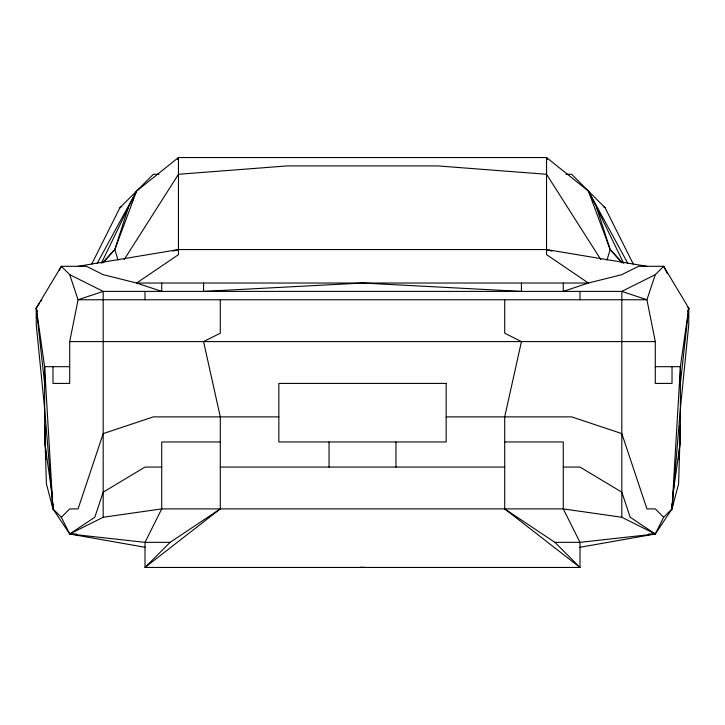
<?xml version="1.0" encoding="UTF-8"?>
<svg xmlns="http://www.w3.org/2000/svg" width="725" height="725" viewBox="0 0 725 725"><rect width="100%" height="100%" fill="white"/><g stroke="black" fill="none" stroke-linecap="round" stroke-linejoin="round"><path stroke-width="1.09" d="M678.944 459.152L679.425 447.851M679.66 442.196L680.385 425.24L678.609 483.802L672.021 508.896L655.291 533.99L579.737 547.321M563.271 283.031L563.271 291.396L588.365 283.031L621.823 274.666L638.562 266.302L663.656 266.302L688.75 308.125L680.385 366.687L672.021 508.896L663.656 517.26L655.291 533.99L580 542.354L554.906 542.354L504.709 508.896L504.709 416.875L521.438 341.584L504.709 333.219L504.709 299.76M672.229 505.524L672.021 508.896L672.709 504.491M672.438 502.144L672.655 498.773M679.678 386.298L680.385 375.052M680.385 383.416L688.75 308.125L687.228 306.603M672.492 497.214L680.385 441.969L680.385 366.007M52.979 366.687L52.979 383.416L69.709 383.416L69.709 341.584L78.073 299.76L69.709 274.666L61.344 266.302L36.25 308.125L36.25 324.854L44.615 408.51L52.979 508.896L69.709 533.99L145.263 547.321M606.997 260.021L610.169 249.563L596.729 207.74L588.365 191.01L546.541 157.552L178.459 157.552L136.635 191.01L97.241 263.238M102.796 262.522L114.831 249.563L128.271 207.74L136.635 191.01L114.831 249.563L102.868 262.948M667.1 273.189L663.656 266.302L655.291 274.666L646.927 299.76L655.291 341.584L655.291 383.416L672.021 383.416L672.021 366.687M687.708 311.261L688.75 308.125L688.75 324.854L680.385 408.51L672.021 508.896L672.021 503.667M101.346 263.266L128.271 207.74M59.377 270.235L61.344 266.302L86.438 266.302L103.177 274.666L136.635 283.031L161.729 291.396L161.729 283.031M91.685 264.181L119.906 207.74L153.365 174.281L158.938 174.281M177.48 159.518L178.459 157.552L178.459 254.638L136.635 283.031L588.365 283.031L546.541 254.638L546.541 157.552L547.52 159.518M124.129 259.659L178.459 174.281L287.209 165.916L437.791 165.916L546.541 174.281L600.871 259.659M39.349 303.476L36.25 308.125L44.615 383.416M40.591 301.618L41.823 299.76M220.291 299.76L220.291 333.219L203.562 341.584L220.291 416.875L220.291 508.896L170.094 542.354L145 542.354L69.709 533.99L61.344 517.26L69.709 508.896L78.073 508.896L103.177 433.604L153.365 416.875L278.844 416.875M170.094 542.354L145 567.448L145 542.354L161.729 508.896L161.729 441.969L220.291 441.969M220.291 508.896L145 567.448L580 567.448L580 542.354L563.271 508.896L563.271 441.969L504.709 441.969M119.906 207.74L121.764 206.498M76.451 533.99L69.709 533.99L94.812 517.26L103.177 492.166L145 467.063L161.729 467.063M69.709 533.99L103.177 517.26L161.729 508.896L563.271 508.896L621.823 517.26L655.291 533.99L648.549 533.99M655.291 274.666L621.823 291.396L103.177 291.396L78.073 299.76L646.927 299.76L621.823 291.396L621.823 517.26M173.039 251.113L178.459 249.563L546.541 249.563L646.927 266.302M78.073 266.302L178.459 249.563M364.757 567.322L360.243 567.322M566.062 174.281L571.635 174.281L605.094 207.74L633.315 264.181M69.709 341.584L655.291 341.584M37.292 311.261L36.25 308.125L44.615 366.687L69.709 366.687M655.291 366.687L680.385 366.687M446.156 416.875L571.635 416.875L621.823 433.604L646.927 508.896L655.291 508.896L663.656 517.26M220.291 467.063L504.709 467.063M563.271 467.063L580 467.063L621.823 492.166L630.188 517.26L655.291 533.99M546.541 249.563L551.961 251.113M69.709 274.666L103.177 291.396L103.177 517.26M603.236 206.498L605.094 207.74M504.709 508.896L580 567.448L554.906 542.354M61.344 517.26L52.979 508.896L46.391 483.802L44.615 425.24L45.34 442.196M627.759 263.238L588.365 191.01L610.169 249.563L622.204 262.522M610.169 249.563L622.132 262.948M596.729 207.74L623.654 263.266M114.831 249.563L118.003 260.021M52.291 504.491L52.979 508.896L52.979 503.667M52.508 497.214L44.615 441.969L44.615 366.007M44.615 375.052L45.322 386.298M52.345 498.773L52.562 502.144M52.771 505.524L52.979 508.896L44.615 366.687M45.575 447.851L46.056 459.152M580 291.396L580 299.76M521.438 283.031L521.438 291.396L362.5 283.031L203.562 291.396L203.562 283.031M395.959 441.969L395.959 467.063M329.041 441.969L329.041 467.063M145 291.396L145 299.76M446.156 383.416L278.844 383.416L278.844 441.969L446.156 441.969L446.156 383.416"/></g></svg>
